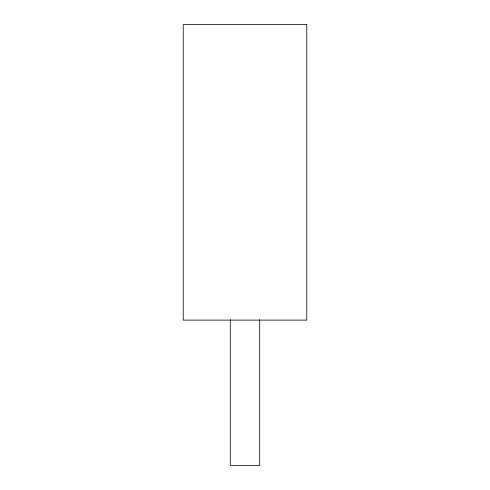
<?xml version="1.0" encoding="UTF-8"?>
<svg xmlns="http://www.w3.org/2000/svg" width="490" height="490" viewBox="0 0 490 490"><rect width="100%" height="100%" fill="white"/><g stroke="black" fill="none" stroke-linecap="round" stroke-linejoin="round"><path stroke-width="0.73" d="M259.706 319.578L259.706 465.5L230.294 465.5L230.294 319.578M306.771 24.5L183.229 24.5L183.229 320.111L306.771 320.111L306.771 24.5"/></g></svg>
